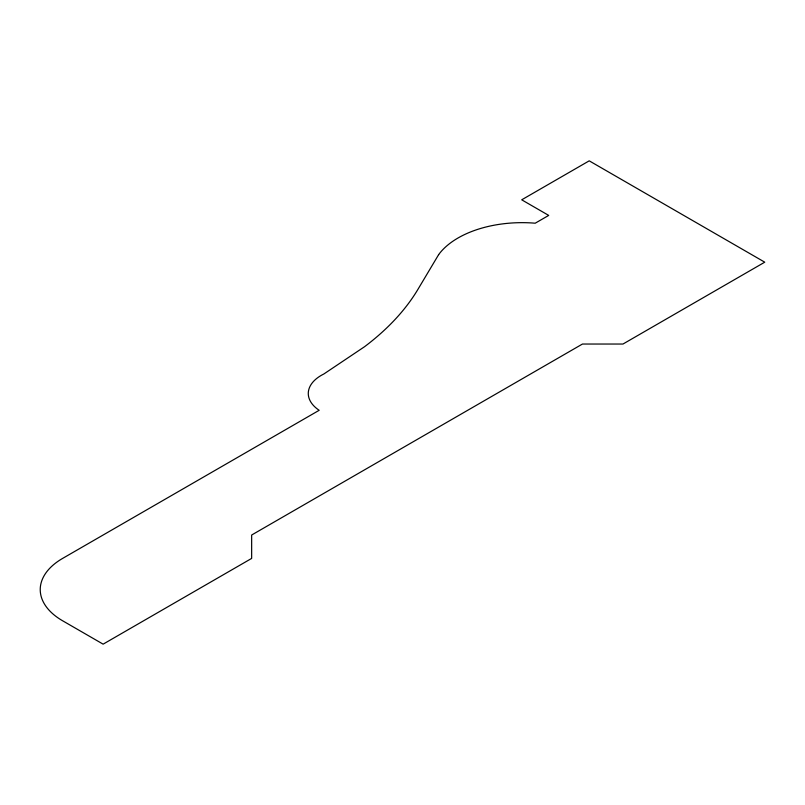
<?xml version="1.0" encoding="UTF-8"?>
<svg xmlns="http://www.w3.org/2000/svg" width="805" height="805" viewBox="0 0 805 805"><rect width="100%" height="100%" fill="white"/><g stroke="black" fill="none" stroke-linecap="round" stroke-linejoin="round"><path stroke-width="1.21" d="M438.655 254.611L417.986 289.267A351.393 202.88 0 0 1 364.504 346.744L323.862 373.983A44.386 25.629 0 0 0 319.172 410.298L62.619 558.408A76.384 44.094 0 0 0 62.619 620.776L103.131 644.161L251.653 558.408L251.653 535.023L582.468 344.037L622.969 344.037L764.75 262.178L589.22 160.839L521.71 199.811L548.708 215.408L535.204 223.206A90.593 52.305 0 0 0 438.655 254.611"/></g></svg>
